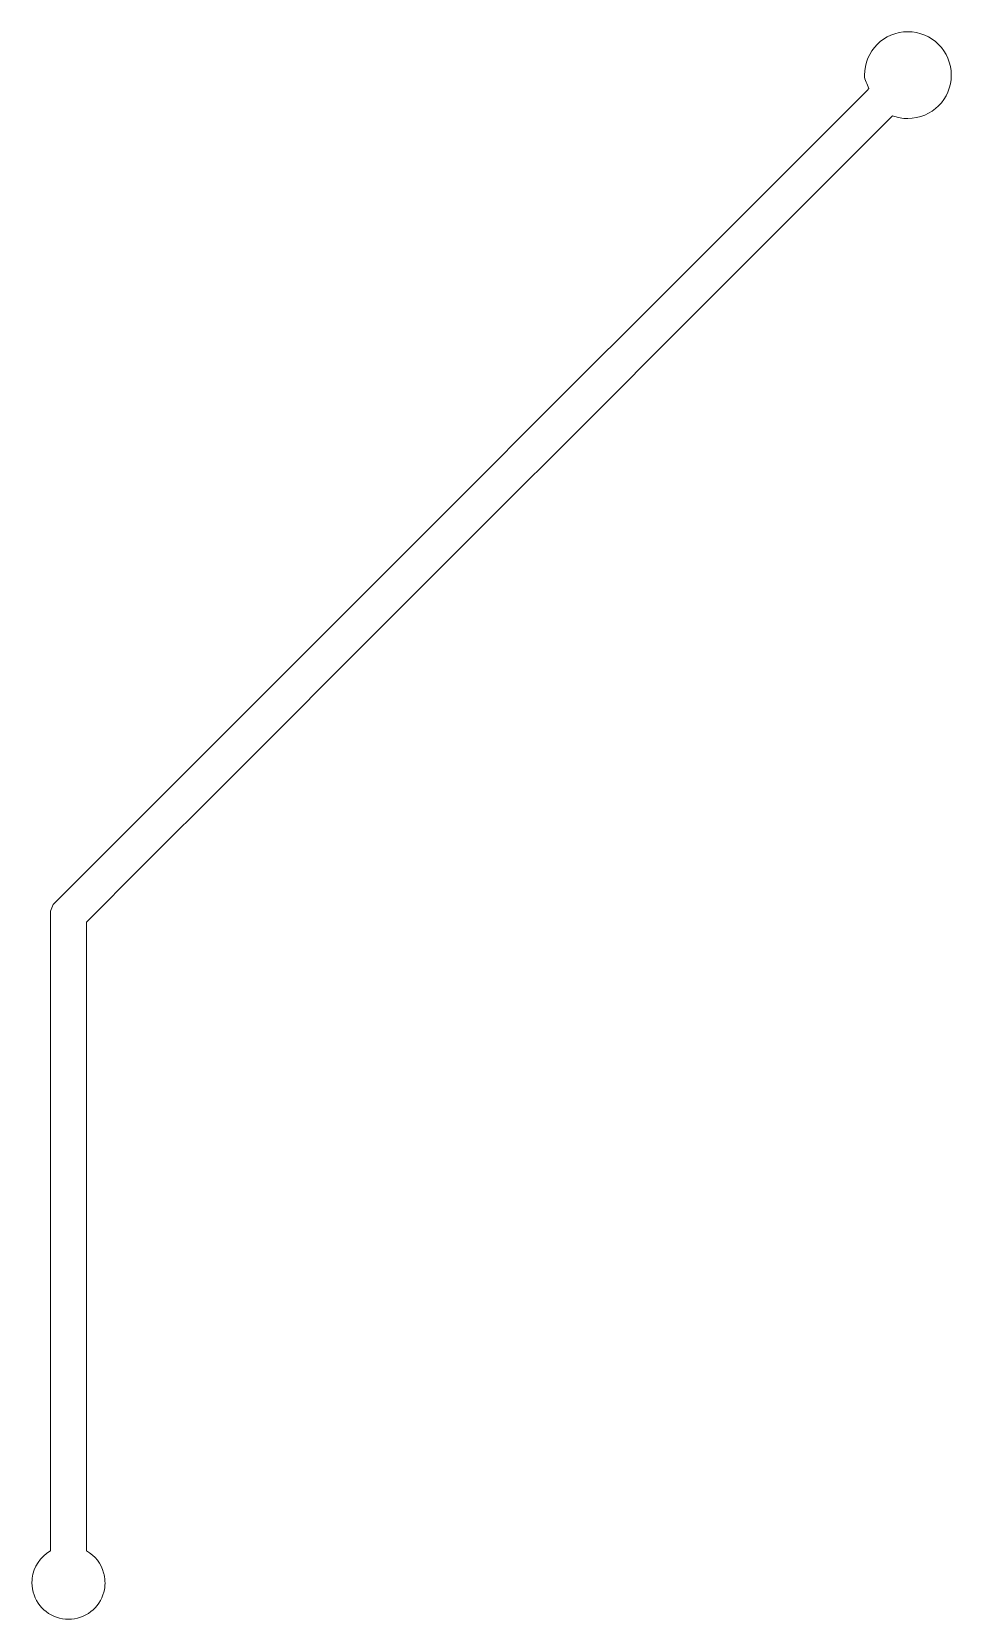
# Model space of a CAD drawing. Header units: millimetres. Extents: x -29.6 to -9.2, y -3.2 to 32.1.
import ezdxf

# ---------------------------------------------------------------- set-up
doc = ezdxf.new("R2010")
doc.units = ezdxf.units.MM
doc.header["$MEASUREMENT"] = 0
doc.layers.add('layer 1', color=7, linetype='Continuous')

msp = doc.modelspace()

# ---------------------------------------------------------------- linework, layer by layer
at = {"layer": 'layer 1', "color": 1, "lineweight": 9}
msp.add_open_spline([(-11.0054, 30.8101), (-11.0448, 30.9153), (-11.1059, 30.988), (-11.1059, 31.1071), (-11.1059, 31.1071), (-11.1059, 31.6402), (-10.6738, 32.0723), (-10.1407, 32.0723), (-10.1407, 32.0723), (-9.6077, 32.0723), (-9.1755, 31.6402), (-9.1755, 31.1071), (-9.1755, 31.1071), (-9.1755, 30.574), (-9.6077, 30.1419), (-10.1407, 30.1419), (-10.1407, 30.1419), (-10.2598, 30.1419), (-10.374, 30.1635), (-10.4792, 30.2029), (-10.4792, 30.2029), (-10.4792, 30.2029), (-15.513, 25.1691), (-15.513, 25.1691), (-15.513, 25.1691), (-15.513, 25.1691), (-16.8966, 23.7856), (-16.8966, 23.7856), (-16.8966, 23.7856), (-16.8966, 23.7856), (-19.939, 20.7432), (-19.939, 20.7432), (-19.939, 20.7432), (-19.939, 20.7432), (-21.6014, 19.0808), (-21.6014, 19.0808), (-21.6014, 19.0808), (-21.6014, 19.0808), (-25.2842, 15.398), (-25.2842, 15.398), (-25.2842, 15.398), (-25.2842, 15.398), (-27.1705, 13.5117), (-27.1705, 13.5117), (-27.1705, 13.5117), (-27.1705, 13.5117), (-28.4098, 12.2724), (-28.4098, 12.2724), (-28.4098, 12.2724), (-28.4098, 12.2724), (-28.4098, 11.5583), (-28.4098, 11.5583), (-28.4098, 11.5583), (-28.4098, 11.5583), (-28.4098, 10.374), (-28.4098, 10.374), (-28.4098, 10.374), (-28.4098, 10.374), (-28.4098, 7.9229), (-28.4098, 7.9229), (-28.4098, 7.9229), (-28.4098, 7.9229), (-28.4098, 6.6009), (-28.4098, 6.6009), (-28.4098, 6.6009), (-28.4098, 6.6009), (-28.4098, 4.0205), (-28.4098, 4.0205), (-28.4098, 4.0205), (-28.4098, 4.0205), (-28.4098, 2.5635), (-28.4098, 2.5635), (-28.4098, 2.5635), (-28.4098, 2.5635), (-28.4098, -1.7134), (-28.4098, -1.7134), (-28.4098, -1.7134), (-28.2181, -1.8217), (-28.0843, -1.999), (-28.0275, -2.2002), (-28.0275, -2.2002), (-28.0238, -2.2135), (-28.0204, -2.2269), (-28.0173, -2.2404), (-28.0173, -2.2404), (-27.9888, -2.3651), (-27.9895, -2.4977), (-28.0237, -2.6278), (-28.0237, -2.6278), (-28.1177, -2.9849), (-28.4405, -3.2338), (-28.8098, -3.2338), (-28.8098, -3.2338), (-29.179, -3.2338), (-29.5019, -2.9849), (-29.5958, -2.6278), (-29.5958, -2.6278), (-29.6194, -2.5383), (-29.627, -2.4475), (-29.6202, -2.359), (-29.6202, -2.359), (-29.6192, -2.346), (-29.618, -2.3331), (-29.6164, -2.3202), (-29.6164, -2.3202), (-29.5851, -2.0707), (-29.4388, -1.8428), (-29.2098, -1.7134), (-29.2098, -1.7134), (-29.2098, -1.7134), (-29.2098, 1.1612), (-29.2098, 1.1612), (-29.2098, 1.1612), (-29.2098, 1.1612), (-29.2098, 2.6471), (-29.2098, 2.6471), (-29.2098, 2.6471), (-29.2098, 2.6471), (-29.2098, 5.2652), (-29.2098, 5.2652), (-29.2098, 5.2652), (-29.2098, 5.2652), (-29.2098, 6.6119), (-29.2098, 6.6119), (-29.2098, 6.6119), (-29.2098, 6.6119), (-29.2098, 9.0881), (-29.2098, 9.0881), (-29.2098, 9.0881), (-29.2098, 9.0881), (-29.2098, 10.2973), (-29.2098, 10.2973), (-29.2098, 10.2973), (-29.2098, 10.2973), (-29.2098, 12.5176), (-29.2098, 12.5176), (-29.2098, 12.5176), (-29.2098, 12.5176), (-29.1489, 12.6647), (-29.1489, 12.6647), (-29.1489, 12.6647), (-29.1489, 12.6647), (-25.207, 16.6066), (-25.207, 16.6066), (-25.207, 16.6066), (-25.207, 16.6066), (-23.4215, 18.3921), (-23.4215, 18.3921), (-23.4215, 18.3921), (-23.4215, 18.3921), (-19.8304, 21.9832), (-19.8304, 21.9832), (-19.8304, 21.9832), (-19.8304, 21.9832), (-18.2491, 23.5644), (-18.2491, 23.5644), (-18.2491, 23.5644), (-18.2491, 23.5644), (-15.318, 26.4955), (-15.318, 26.4955), (-15.318, 26.4955), (-15.318, 26.4955), (-14.0101, 27.8034), (-14.0101, 27.8034), (-14.0101, 27.8034), (-14.0101, 27.8034), (-11.0447, 30.7688), (-11.0447, 30.7688), (-11.0447, 30.7688), (-11.0447, 30.7688), (-11.0054, 30.8101), (-11.0054, 30.8101)], degree=3, knots=[0, 0, 0, 0, 0.0227273, 0.0227273, 0.0227273, 0.0227273, 0.0454545, 0.0454545, 0.0454545, 0.0454545, 0.0681818, 0.0681818, 0.0681818, 0.0681818, 0.0909091, 0.0909091, 0.0909091, 0.0909091, 0.1136364, 0.1136364, 0.1136364, 0.1136364, 0.1363636, 0.1363636, 0.1363636, 0.1363636, 0.1590909, 0.1590909, 0.1590909, 0.1590909, 0.1818182, 0.1818182, 0.1818182, 0.1818182, 0.2045455, 0.2045455, 0.2045455, 0.2045455, 0.2272727, 0.2272727, 0.2272727, 0.2272727, 0.25, 0.25, 0.25, 0.25, 0.2727273, 0.2727273, 0.2727273, 0.2727273, 0.2954545, 0.2954545, 0.2954545, 0.2954545, 0.3181818, 0.3181818, 0.3181818, 0.3181818, 0.3409091, 0.3409091, 0.3409091, 0.3409091, 0.3636364, 0.3636364, 0.3636364, 0.3636364, 0.3863636, 0.3863636, 0.3863636, 0.3863636, 0.4090909, 0.4090909, 0.4090909, 0.4090909, 0.4318182, 0.4318182, 0.4318182, 0.4318182, 0.4545455, 0.4545455, 0.4545455, 0.4545455, 0.4772727, 0.4772727, 0.4772727, 0.4772727, 0.5, 0.5, 0.5, 0.5, 0.5227273, 0.5227273, 0.5227273, 0.5227273, 0.5454545, 0.5454545, 0.5454545, 0.5454545, 0.5681818, 0.5681818, 0.5681818, 0.5681818, 0.5909091, 0.5909091, 0.5909091, 0.5909091, 0.6136364, 0.6136364, 0.6136364, 0.6136364, 0.6363636, 0.6363636, 0.6363636, 0.6363636, 0.6590909, 0.6590909, 0.6590909, 0.6590909, 0.6818182, 0.6818182, 0.6818182, 0.6818182, 0.7045455, 0.7045455, 0.7045455, 0.7045455, 0.7272727, 0.7272727, 0.7272727, 0.7272727, 0.75, 0.75, 0.75, 0.75, 0.7727273, 0.7727273, 0.7727273, 0.7727273, 0.7954545, 0.7954545, 0.7954545, 0.7954545, 0.8181818, 0.8181818, 0.8181818, 0.8181818, 0.8409091, 0.8409091, 0.8409091, 0.8409091, 0.8636364, 0.8636364, 0.8636364, 0.8636364, 0.8863636, 0.8863636, 0.8863636, 0.8863636, 0.9090909, 0.9090909, 0.9090909, 0.9090909, 0.9318182, 0.9318182, 0.9318182, 0.9318182, 0.9545455, 0.9545455, 0.9545455, 0.9545455, 1, 1, 1, 1], dxfattribs=at)

doc.saveas('drawing.dxf')
